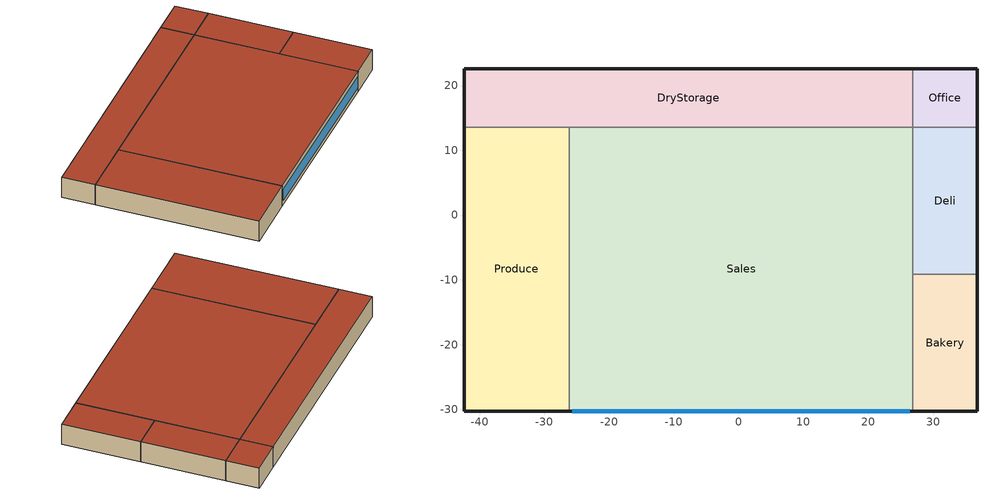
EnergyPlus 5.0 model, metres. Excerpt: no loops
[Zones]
Bakery
 floor ground (ext-slab): 36.79,-9.13 36.79,-30.24 26.89,-30.24 26.89,-9.13 z0
 wall outside (Mass Non-res Ext Wall): 26.89,-30.24 36.79,-30.24 36.79,-9.13 z0:6.1
 wall to Sales (int-walls): 26.89,-9.13 26.89,-30.24 z0:6.1
 wall to Deli (int-walls): 36.79,-9.13 26.89,-9.13 z0:6.1
 roof outside (IEAD Non-res Roof): 26.89,-9.13 26.89,-30.24 36.79,-30.24 36.79,-9.13 z6.1
Sales
 floor ground (ext-slab): 26.89,13.58 26.89,-30.24 -26.17,-30.24 -26.17,13.58 z0
 wall outside (Mass Non-res Ext Wall): -26.17,-30.24 26.89,-30.24 z0:6.1
 wall to Deli (int-walls): 26.89,-9.13 26.89,13.58 z0:6.1
 wall to DryStorage (int-walls): 26.89,13.58 -26.17,13.58 z0:6.1
 wall to Produce (int-walls): -26.17,13.58 -26.17,-30.24 z0:6.1
 window (Window Non-res Fixed): -25.69,-30.24 26.41,-30.24 z1.37:4.73
 roof outside (IEAD Non-res Roof): -26.17,13.58 -26.17,-30.24 26.89,-30.24 26.89,13.58 z6.1
Deli
 floor ground (ext-slab): 36.79,13.58 36.79,-9.13 26.89,-9.13 26.89,13.58 z0
 wall outside (Mass Non-res Ext Wall): 36.79,-9.13 36.79,13.58 z0:6.1
 wall to Office (int-walls): 36.79,13.58 26.89,13.58 z0:6.1
 roof outside (IEAD Non-res Roof): 26.89,13.58 26.89,-9.13 36.79,-9.13 36.79,13.58 z6.1
DryStorage
 floor ground (ext-slab): 26.89,22.55 26.89,13.58 -42.4,13.58 -42.4,22.55 z0
 wall outside (Mass Non-res Ext Wall): 26.89,22.55 -42.4,22.55 -42.4,13.58 z0:6.1
 wall to Office (int-walls): 26.89,13.58 26.89,22.55 z0:6.1
 wall to Produce (int-walls): -42.4,13.58 -26.17,13.58 z0:6.1
 roof outside (IEAD Non-res Roof): -42.4,22.55 -42.4,13.58 26.89,13.58 26.89,22.55 z6.1
Office
 floor ground (ext-slab): 36.79,22.55 36.79,13.58 26.89,13.58 26.89,22.55 z0
 wall outside (Mass Non-res Ext Wall): 36.79,13.58 36.79,22.55 26.89,22.55 z0:6.1
 roof outside (IEAD Non-res Roof): 26.89,22.55 26.89,13.58 36.79,13.58 36.79,22.55 z6.1
Produce
 floor ground (ext-slab): -26.17,13.58 -26.17,-30.24 -42.4,-30.24 -42.4,13.58 z0
 wall outside (Mass Non-res Ext Wall): -42.4,13.58 -42.4,-30.24 -26.17,-30.24 z0:6.1
 roof outside (IEAD Non-res Roof): -42.4,13.58 -42.4,-30.24 -26.17,-30.24 -26.17,13.58 z6.1
[Building]
Ref Bldg SuperMarket New2004_v1.3_5.0: North Axis=0; Terrain=City; Loads Convergence Tolerance Value=0.04; Temperature Convergence Tolerance Value=0.2; Solar Distribution=FullInteriorAndExterior; Maximum Number of Warmup Days=25
[Site:Location]
USA CO-BOULDER: Latitude {deg}=40.02; Longitude {deg}=-105.25; Time Zone {hr}=-7; Elevation {m}=1634
[SizingPeriod:DesignDay] Barometric Pressure {Pa}=83175; Rain {0-no,1-yes}=0; Snow on ground {0-no,1-yes}=0; Day of Month=21; Daylight Savings Time Indicator=0; Humidity Indicating Type=WetBulb
Name | Maximum Dry-Bulb Temperature {C} | Daily Temp Range {C} | Humidity Indicating Conditions at Maximum Dry-Bulb | Wind Speed {m/s} design conditions vs. traditional 6.71 m/s (15 mph) | Wind Direction {Degrees; N=0, S=180} | Clearness {0.0 to 1.1} | Month | Day Type | Wind Speed {m/s} design conditions vs. traditional 3.35 m/s (7mph)
BOULDER Ann Htg 99.6% Condns DB | -18.6 | 0 | -18.6 | 2.9 | 140 | 0 | 12 | WinterDesignDay
BOULDER Ann Clg .4% Condns WB=>MDB | 27.4 | 15.2 | 18.6 |  | 350 | 1 | 7 | SummerDesignDay | 5
[Site:WaterMainsTemperature]
Calculation Method=CORRELATION; Annual Average Outdoor Air Temperature {C}=9.84; Maximum Difference In Monthly Average Outdoor Air Temperatures {deltaC}=24.7
[Site:GroundTemperature:BuildingSurface]
19.195, 19.191, 19.215, 19.25, 19.367, 20.429, 21.511, 21.776, 20.44, 19.538, 19.333, 19.237
[Construction]
Mass Non-res Ext Wall: 1IN Stucco, 8IN Concrete HW, Mass NonRes Wall Insulation, 1/2IN Gypsum
IEAD Non-res Roof: Roof Membrane, IEAD NonRes Roof Insulation, Metal Decking
ext-slab: HW CONCRETE
int-walls: 1/2IN Gypsum, 1/2IN Gypsum
Window Non-res Fixed: NonRes Fixed Assembly Window
InteriorFurnishings: Std Wood 6inch
[Material] Thermal Absorptance=0.9
Name | Roughness | Thickness {m} | Conductivity {W/m-K} | Density {kg/m3} | Specific Heat {J/kg-K} | Solar Absorptance | Visible Absorptance | Density | Specific Heat | Visible Absorptance! Common Materials | Thickness | Conductivity
Mass NonRes Wall Insulation | MediumRough | 0.0495495 | 0.049 | 265 | 836.8 | 0.7 | 0.7
IEAD NonRes Roof Insulation | MediumRough | 0.127339 | 0.049 |  |  | 0.7 | 0.7 | 265 | 836.8
Std Wood 6inch | MediumSmooth | 0.15 | 0.12 | 540 | 1210 | 0.7 |  |  |  | 0.7
1/2IN Gypsum | Smooth | 0.0127 | 0.16 | 784.9 | 830 | 0.92 | 0.92
1IN Stucco | Smooth |  |  |  |  | 0.92 | 0.92 | 1858 | 837 |  | 0.0253 | 0.6918
8IN CONCRETE HW | Rough | 0.2032 | 1.311 | 2240 | 836.8 | 0.7 | 0.7
HW CONCRETE | Rough | 0.1016 | 1.311 | 2240 | 836.8 | 0.7 | 0.7
Roof Membrane | VeryRough | 0.0095 | 0.16 | 1121.29 | 1460 | 0.7 | 0.7
Metal Decking | MediumSmooth | 0.0015 | 45.006 | 7680 | 418.4 | 0.7 | 0.3
[WindowMaterial:SimpleGlazingSystem]
NonRes Fixed Assembly Window: U-Factor=3.23646; Solar Heat Gain Coefficient=0.39
[Zone] Type=1; Multiplier=1; Part of Total Floor Area=Yes
Bakery; Deli; DryStorage; Office; Produce; Sales
[People] Schedule=BLDG_OCC_SCH; Number of People Calculation Method=Area/Person; Fraction Radiant=0.3; User Specified Sensible Fraction=AUTOCALCULATE; Activity Level Schedule=ACTIVITY_SCH; Enable ASHRAE 55 Comfort Warnings=No; MRT Calculation=ZoneAveraged; Work Efficiency Schedule=WORK_EFF_SCH; Clothing Schedule=CLOTHING_SCH; Air Velocity Schedule=AIR_VELO_SCH; Thermal Comfort Report=FANGER
Name | Zone | Zone Area per Person
Bakery People | Bakery | 11.61
Deli People | Deli | 11.61
DryStorage People | DryStorage | 27.87
Office People | Office | 18.58
Produce People | Produce | 11.61
Sales People | Sales | 11.61
[Lights] Schedule=BLDG_LIGHT_SCH; Design Level Calculation Method=Watts/Area; Return Air Fraction=0; Fraction Radiant=0.7; Fraction Visible=0.2; Fraction Replaceable=1; Return Air Fraction is Calculated from Plenum Temperature=No
Name | Zone | Watts per Zone Area {W/m2}
Bakery_Lights | Bakery | 18.29
Deli_Lights | Deli | 18.29
DryStorage_Lights | DryStorage | 8.61
Office_Lights | Office | 11.84
Produce_Lights | Produce | 18.29
Sales_Lights | Sales | 18.29
[ElectricEquipment] Fraction Latent=0
Name | Zone | Schedule | Design Level Calculation Method | Design Level {W} | Fraction Radiant | Fraction Lost | Watts per Zone Floor Area {W/m2}
Bakery_MiscPlug_Equip | Bakery | BLDG_EQUIP_SCH | EquipmentLevel | 11244 | 0.5 | 0
Deli_MiscPlug_Equip | Deli | BLDG_EQUIP_SCH | EquipmentLevel | 12105 | 0.5 | 0
DryStorage_MiscPlug_Equip | DryStorage | BLDG_EQUIP_SCH | Watts/Area |  | 0.5 | 0 | 8.07
Office_MiscPlug_Equip | Office | BLDG_EQUIP_SCH | Watts/Area |  | 0.5 | 0 | 8.07
Produce_MiscPlug_Equip | Produce | BLDG_EQUIP_SCH | Watts/Area |  | 0.5 | 0 | 5.38
Sales_MiscPlug_Equip | Sales | BLDG_EQUIP_SCH | Watts/Area |  | 0.5 | 0 | 5.38
Deli_Exhaust_Fan | Deli | Deli_Exhaust_SCH | EquipmentLevel | 524 | 0 | 1
[GasEquipment] Schedule=BLDG_EQUIP_SCH; Design Level Calculation Method=EquipmentLevel; Fraction Latent=0; Fraction Radiant=0.5; Fraction Lost=0
Name | Zone | Design Level {W}
Bakery_MiscGas_Equip | Bakery | 5622
Deli_MiscGas_Equip | Deli | 6053
[Exterior:Lights]
Exterior Facade Lighting: Schedule=ALWAYS_ON; Design Level=13577; Control Option=AstronomicalClock
[ZoneInfiltration:DesignFlowRate] Schedule=INFIL_HALF_ON_SCH; Design Volume Flow Rate Calculation Method=Flow/ExteriorArea; Flow per Exterior Surface Area {m3/s/m2}=0.000302; Constant Term Coefficient=1; Temperature Term Coefficient=0; Velocity Term Coefficient=0; Velocity Squared Term Coefficient=0
Name | Zone
Bakery_Infiltration | Bakery
Deli_Infiltration | Deli
DryStorage_Infiltration | DryStorage
Office_Infiltration | Office
Produce_Infiltration | Produce
Sales_Infiltration | Sales
[InternalMass] Construction=InteriorFurnishings
Name | Zone | Surface Area
Bakery Internal Mass | Bakery | 418.0818
Deli Internal Mass | Deli | 449.4372
DryStorage Internal Mass | DryStorage | 1243.78
Office Internal Mass | Office | 177.6835
Produce Internal Mass | Produce | 1422.73
Sales Internal Mass | Sales | 4649.88
[ZoneMixing]
Deli Exhaust Fanmixing_0: Zone=Deli; Schedule=HVACOperationSchd; Design Flow Rate Calculation Method=Flow/Zone; Design Flow Rate=1.0785; Source Zone=Sales; Delta Temperature=0
[AvailabilityManager:NightCycle] Availability Schedule=ALWAYS_ON; Fan Schedule=HVACOperationSchd; Control Type {CycleOnAny | CycleOnControlZone | CycleOnAnyZoneFansOnly}=CycleOnAny; Thermostat Tolerance {delta C}=1; Cycling Run Time {s}=1800
PSZ-AC:1 Availability Manager; PSZ-AC:2 Availability Manager; PSZ-AC:3 Availability Manager; PSZ-AC:4 Availability Manager; PSZ-AC:5 Availability Manager; PSZ-AC:6 Availability Manager
[Refrigeration:CompressorRack] Heat Rejection Location {OUTDOORS | ZONE}=OUTDOORS; Design Condenser Fan Power {W}=4500; Condenser Type=AIRCOOLED
Name | Design Compressor Rack COP {W/W} | Compressor Rack COP As Function Of Temperature Curve | Condenser Fan Power As Function Of Temperature Curve | Refrigeration Case Name or CaseList | Condenser Fan Power Function of Temperature Curve
RACKA | 2.5 | RACKA_RackCOPfTCurve | RACKA_RackCondFanCurve | RACKAcase list
RACKB | 1.3 | RACKB_RackCOPfTCurve |  | RACKBcase list | RACKB_RackCondFanCurve2
RACKC | 2.5 | RACKC_RackCOPfTCurve | RACKC_RackCondFanCurve | RACKCcase list
[UtilityCost:Tariff]
Name | Output Meter | Conversion Factor Choice | Demand Window Length | Monthly Charge or Variable | Group
PubServColorado_SG_SecondaryGeneral | Electricity:Facility | kWh | HalfHour | 15.3 | Comm Elect
PubServColorado_C_CommercialService | Electricity:Facility | kWh | HalfHour | 6.6 | Comm Elect
CO_EIAMonthlyRateGas | Gas:Facility | MCF |  | 0 | Comm Gas
[UtilityCost:Charge:Simple] Season=Annual
Name | Charge Variable | Tariff | Source Variable | Category Variable | Cost per Unit Value or Variable
 | AnnualEnergyCharge | PubServColorado_SG_SecondaryGeneral | totalEnergy | EnergyCharges | 0.0165
 | AnnualIncentiveCostCharge | PubServColorado_SG_SecondaryGeneral | totalEnergy | EnergyCharges | 0.0021
 | AnnualEnergyCostCharge | PubServColorado_SG_SecondaryGeneral | totalEnergy | EnergyCharges | 0.0083
 | AnnualEnergyCostCharge | PubServColorado_SG_SecondaryGeneral | totalDemand | EnergyCharges | 12.55
 | taxoffourPtNinePercent | PubServColorado_SG_SecondaryGeneral | SubTotal | Taxes | 0.049
 | AnnualEnergyCharge | PubServColorado_C_CommercialService | totalEnergy | EnergyCharges | 0.0602
 | AnnualIncentiveCharge | PubServColorado_C_CommercialService | totalEnergy | EnergyCharges | 0.0021
 | AnnualEnergyCostCharge | PubServColorado_C_CommercialService | totalEnergy | EnergyCharges | 0.0082
 | taxoffourPtNinePercent | PubServColorado_C_CommercialService | SubTotal | Taxes | 0.049
 | MonthlyRateGasCharge | CO_EIAMonthlyRateGas | totalEnergy | EnergyCharges | CO_MonthlyGasRates
 | TaxoffourPtNinePercent | CO_EIAMonthlyRateGas | SubTotal | Taxes | 0.049
[UtilityCost:Qualify] Variable=TotalDemand; Threshold Value or Variable=25; Season=Annual; Threshold Test=Count
Name | Tariff | Qualify Type | Number of Months
MinDemand25kw | PubServColorado_SG_SecondaryGeneral | Minimum | 12
MaxDemand25kw | PubServColorado_C_CommercialService | Maximum | 1
[UtilityCost:Variable]
CO_MonthlyGasRates: Tariff=CO_EIAMonthlyRateGas; Variable Type=Currency; January Value=6.88; February Value=6.66; March Value=7.3; April Value=7.15; May Value=7.42; June Value=7.85; July Value=8.05; August Value=7.99; September Value=7.58; October Value=7.28; November Value=6.92; December Value=6.68
[Schedule:Compact]
ALWAYS_ON: Through: 12/31, For: AllDays, Until: 24:00, 1
Deli_Exhaust_SCH: Through: 12/31, For: WinterDesignDay SummerDesignDay, Until: 24:00, 1, For: AllOtherDays, Until: 06:00, 0, Until: 22:00, 1, Until: 24:00, 0
BLDG_EQUIP_SCH: Through: 12/31, For: Weekdays, Until: 06:00, 0.2, Until: 08:00, 0.4, Until: 09:00, 0.7, Until: 18:00, 0.9, Until: 20:00, 0.8, Until: 21:00, 0.7, Until: 22:00, 0.4, Until: 24:00, 0.2, For: Saturday, Until: 06:00, 0.15, Until: 08:00, 0.3, Until: 09:00, 0.5, Until: 10:00, 0.8, Until: 18:00, 0.9, Until: 19:00, 0.7, Until: 21:00, 0.5, Until: 22:00, 0.3, Until: 24:00, 0.15, For: SummerDesignDay, Until: 24:00, 1, For: WinterDesignDay, Until: 24:00, 0, For: Sunday Holidays AllOtherDays, Until: 06:00, 0.15, Until: 10:00, 0.3, Until: 12:00, 0.6, Until: 17:00, 0.8, Until: 18:00, 0.6, Until: 22:00, 0.4, Until: 24:00, 0.15
BLDG_LIGHT_SCH: Through: 12/31, For: Weekdays, Until: 06:00, 0.05, Until: 08:00, 0.2, Until: 09:00, 0.5, Until: 18:00, 0.9, Until: 20:00, 0.6, Until: 21:00, 0.5, Until: 22:00, 0.2, Until: 24:00, 0.05, For: Saturday, Until: 06:00, 0.05, Until: 08:00, 0.1, Until: 09:00, 0.3, Until: 10:00, 0.6, Until: 18:00, 0.9, Until: 19:00, 0.5, Until: 21:00, 0.3, Until: 22:00, 0.1, Until: 24:00, 0.05, For: SummerDesignDay, Until: 24:00, 1, For: WinterDesignDay, Until: 24:00, 0, For: Sunday Holidays AllOtherDays, Until: 06:00, 0.05, Until: 10:00, 0.1, Until: 12:00, 0.4, Until: 17:00, 0.6, Until: 18:00, 0.4, Until: 22:00, 0.2, Until: 24:00, 0.05
BLDG_OCC_SCH: Through: 12/31, For: Weekdays, Until: 06:00, 0, Until: 08:00, 0.1, Until: 09:00, 0.2, Until: 11:00, 0.5, Until: 15:00, 0.7, Until: 16:00, 0.8, Until: 17:00, 0.7, Until: 19:00, 0.5, Until: 22:00, 0.3, Until: 24:00, 0, For: SummerDesignDay, Until: 24:00, 1, For: Saturday, Until: 06:00, 0, Until: 08:00, 0.1, Until: 09:00, 0.2, Until: 10:00, 0.5, Until: 11:00, 0.6, Until: 17:00, 0.8, Until: 18:00, 0.6, Until: 21:00, 0.2, Until: 22:00, 0.1, Until: 24:00, 0, For: WinterDesignDay, Until: 24:00, 0, For: Sunday Holidays AllOtherDays, Until: 06:00, 0, Until: 10:00, 0.1, Until: 12:00, 0.2, Until: 17:00, 0.4, Until: 18:00, 0.2, Until: 22:00, 0.1, Until: 24:00, 0
INFIL_HALF_ON_SCH: Through: 12/31, For: Weekdays SummerDesignDay, Until: 06:00, 1, Until: 22:00, 0.5, Until: 24:00, 1, For: Saturday, Until: 06:00, 1, Until: 22:00, 0.5, Until: 24:00, 1, For: WinterDesignDay, Until: 24:00, 1, For: Sunday Holidays AllOtherDays, Until: 08:00, 1, Until: 17:00, 0.5, Until: 24:00, 1
CLOTHING_SCH: Through: 04/30, For: AllDays, Until: 24:00, 1, Through: 09/30, For: AllDays, Until: 24:00, 0.5, Through: 12/31, For: AllDays, Until: 24:00, 1
WORK_EFF_SCH: Through: 12/31, For: AllDays, Until: 24:00, 0
ACTIVITY_SCH: Through: 12/31, For: AllDays, Until: 24:00, 120
AIR_VELO_SCH: Through: 12/31, For: AllDays, Until: 24:00, 0.2
HVACOperationSchd: Through: 12/31, For: AllDays, Until: 06:00, 0, Until: 22:00, 1, Until: 24:00, 0
[Curve:Quadratic] Maximum Value of x=35
Name | Coefficient1 Constant | Coefficient2 x | Coefficient3 x**2 | Minimum Value of x
RACKA_RackCOPfTCurve; RACKB_RackCOPfTCurve; RACKC_RackCOPfTCurve | 1.7603 | -0.0377 | 0.0004 | 10
RACKA_RackCondFanCurve; RACKC_RackCondFanCurve | 0.3 | 0.02 | 0 | 10
RACKB_RackCondFanCurve2 | 0 | 0.0286 | 0 | 0
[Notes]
DOE Commercial Reference Building
Supermarket, new construction 90.1-2004
EnergyPlus Version 5.0
ASHRAE Standards 90.1-2004 and 62-1999
Description:  Single story, six zone building.
Form:         Area = 4,181 m2 (45,002 ft2); Number of Stories = 1; Shape = rectangle, Aspect ratio = 1.5
Envelope:     Envelope thermal properties vary with climate according to ASHRAE Standard 90.1-2004.
Opaque constructions: mass walls; built-up flat roof (insulation above deck); slab-on-grade floor
Windows: window-to-wall ratio = 10.9%
Infiltration = 0.4 cfm/ft2 above grade wall area at 0.3 in wc (75 Pa) adjusted to 0.016 in wc (4 Pa).
50% of full value when ventilation system on.
HVAC:         PSZ-AC, gas furnace
Economizers per 90.1-2004
Exhaust:      Deli exhaust 1,416 L/s (3,000 cfm), 85% of exhaust make-up air from sales
Deli exhaust fan modeled as exterior load to avoid getting double make-up air
Bakery exhaust 354 L/s (750 cfm)
Int. gains:   W/m2 (W/ft2)   lights              elec plug        gas plug
Refrigeration   Case Length, Zone Breakdown [m]
Office  Bakery  Sales  Deli Produce
multideck meat cases    0       0     33.58   3     0
other multideck cases   0       0     49.25   0    30
reach-in cases          0       0     81.69   0     0
single-level open cases 0       0     39.01   0     0
meat walk in cooler     0       0     10.44   4.8   0
other walk in cooler    0     2.4     96.66   0     0
walk in freezer         0       0     38.10   0     0
Detached Shading:               None
Daylight:                       None
Natural Ventilation:            None
Zonal Equipment:                None
Air Primary Loops:              PSZ-AC
Plant Loops:                    SHWSys1
System Equipment Autosize:      Yes
Purchased Cooling:              None
Purchased Heating:              None
Coils:                          Coil:Cooling:DX:SingleSpeed; Coil:Cooling:DX:TwoSpeed; Coil:Heating:Gas
Pumps:                          None
Boilers:                        None
Chillers:                       None
Reference citation for the Commercial Reference Buildings:
Deru, M.; Field, K.; Studer, D.; Benne, K.; Griffith, B.; Torcellini, P;
Halverson, M.; Winiarski, D.; Liu, B.; Rosenberg, M.; Huang, J.;
Yazdanian, M.; Crawley, D. (2010).
U.S. Department of Energy Commercial Reference Building Models of the National Building Stock.
Washington, DC: U.S. Department of Energy, Energy Efficiency and
Renewable Energy, Office of Building Technologies.
***GENERAL SIMULATION PARAMETERS***
Number of Zones: 6
***HOLIDAYS & DAYLIGHT SAVINGS***
